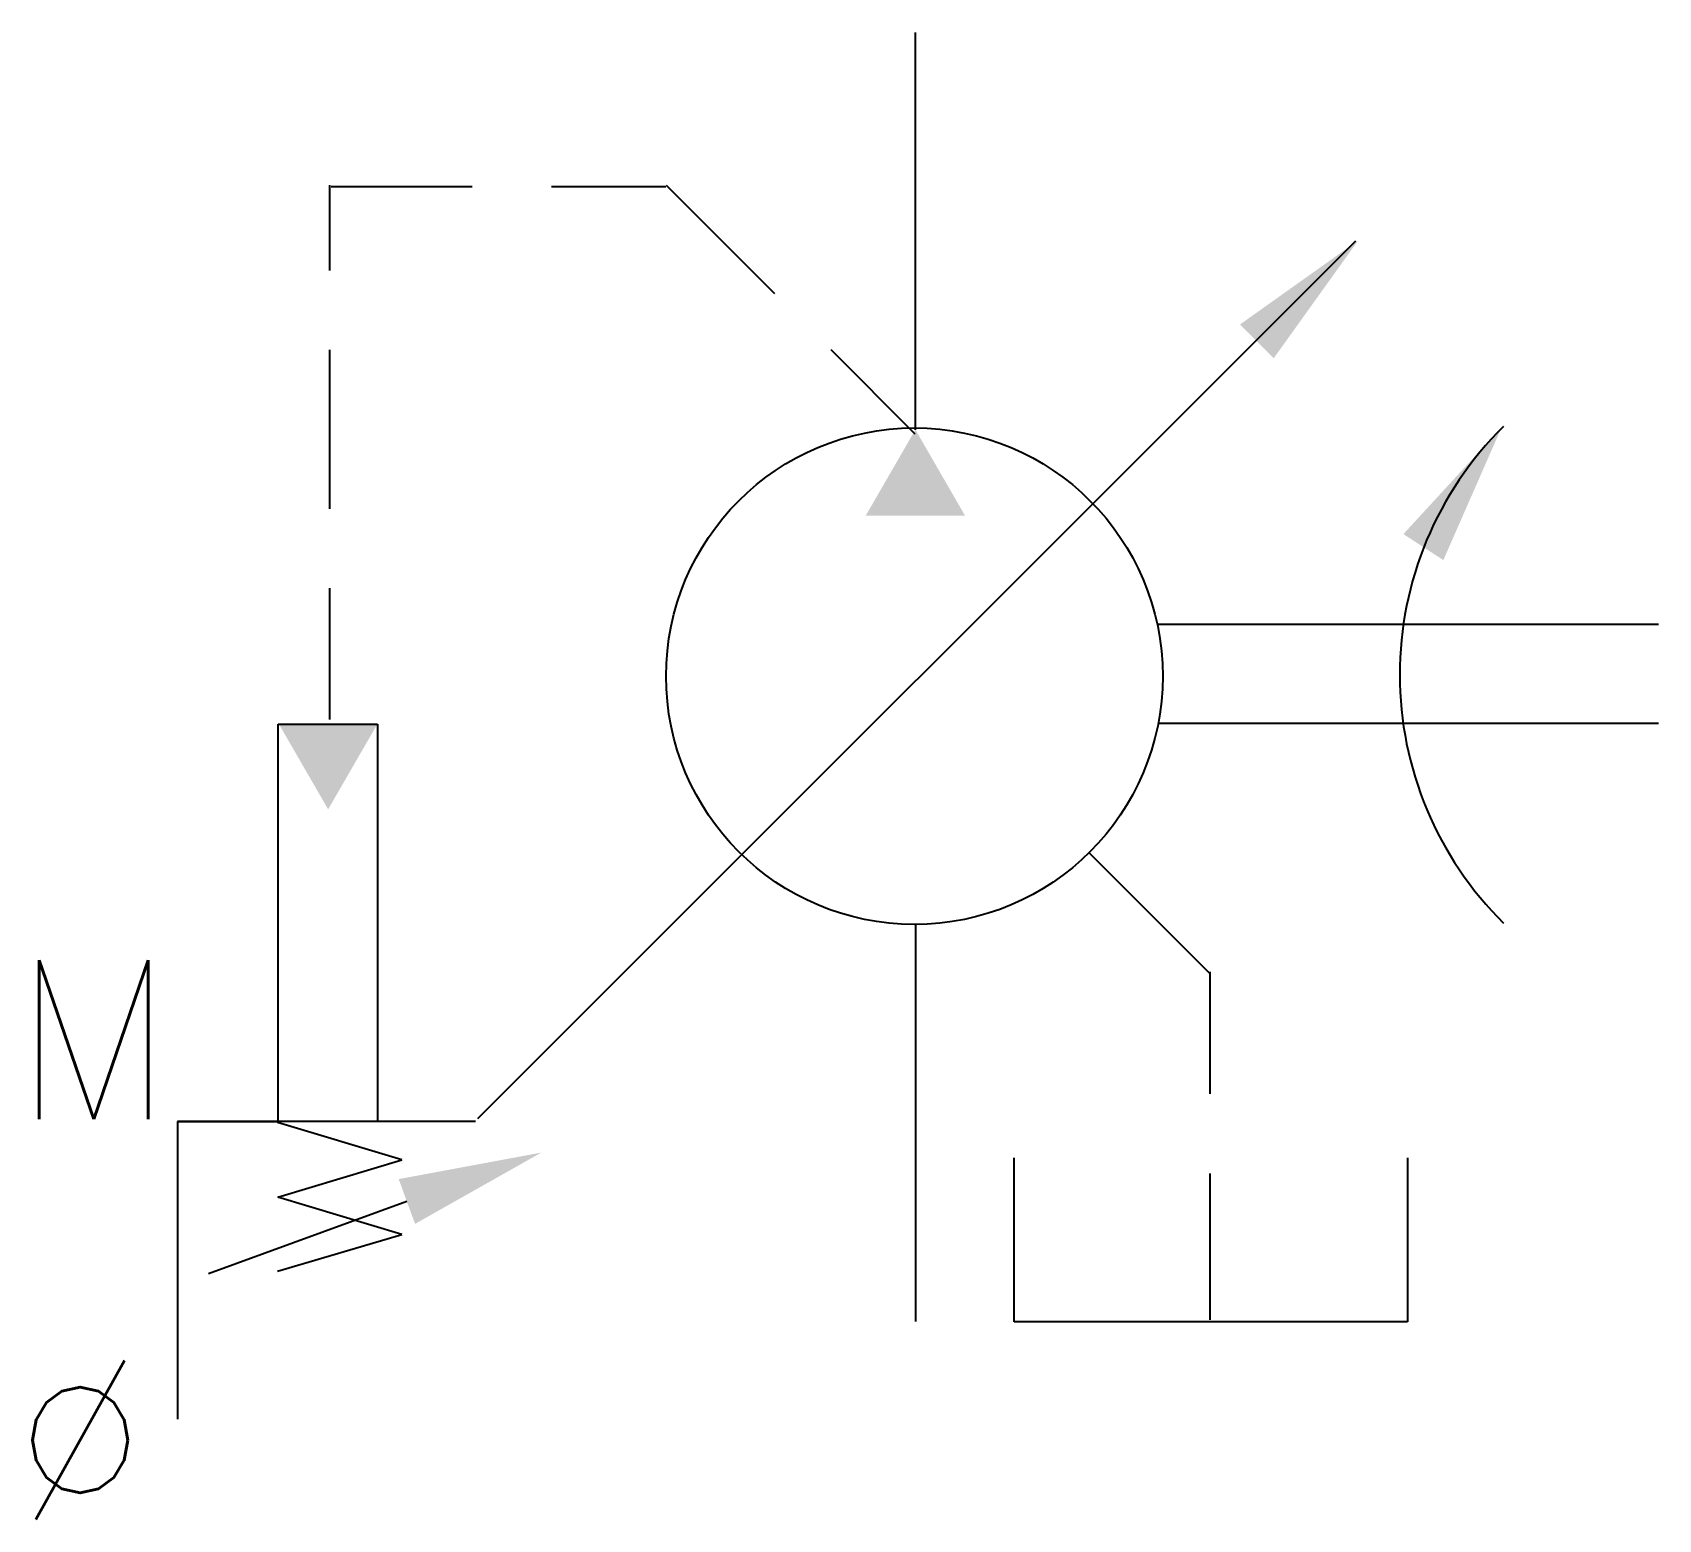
# Model space of a CAD drawing. Extents: x 83.4 to 116.1, y 15.7 to 45.6.
import ezdxf

# ---------------------------------------------------------------- set-up
doc = ezdxf.new("R2010")
doc.units = 0
doc.header["$LTSCALE"] = 5
doc.header["$MEASUREMENT"] = 0
doc.layers.add('11', color=1, linetype='CONTINUOUS')
doc.layers.add('12', color=2, linetype='CONTINUOUS')
doc.styles.add('HZ', font='txt', dxfattribs={"bigfont": 'hztxt'})

# ---------------------------------------------------------------- blocks, each defined once
blk = doc.blocks.new('5236', base_point=(344.924, 42.985))
at = {"layer": '11'}
for p, q in [((342.018, 47.871), (343.501, 42.874)), ((343.501, 42.874), (345.003, 47.856)), ((345.003, 47.856), (346.506, 42.874)), ((346.506, 42.874), (348.008, 47.871))]:
    blk.add_line(p, q, dxfattribs=at)
blk = doc.blocks.new('5171', base_point=(201.305, 88.5))
at = {"layer": '11'}
for p, q in [((201.383, 88.426), (201.383, 93.426)), ((213.383, 93.426), (213.383, 88.426)), ((213.383, 88.426), (201.383, 88.426))]:
    blk.add_line(p, q, dxfattribs=at)

msp = doc.modelspace()

# ---------------------------------------------------------------- linework, layer by layer
at = {"layer": '11'}
for p, q in [((101.17, 37.641), (101.17, 45.641)), ((110.028, 41.435), (92.351, 23.757)), ((106.039, 33.722), (116.132, 33.722)), ((88.343, 31.708), (90.343, 31.708)), ((88.343, 23.708), (88.343, 31.708)), ((90.343, 31.708), (90.343, 23.708)), ((116.132, 31.722), (106.058, 31.722)), ((101.17, 27.677), (101.17, 19.677)), ((86.313, 23.708), (86.313, 17.708)), ((92.313, 23.708), (86.313, 23.708)), ((86.343, 23.708), (88.343, 23.708)), ((90.931, 22.095), (86.935, 20.641))]:
    msp.add_line(p, q, dxfattribs=at)
msp.add_circle((101.15, 32.675), 5, dxfattribs=at)
msp.add_arc((117.953, 32.706), 7.031, 134.6929, 225.3648, dxfattribs=at)
at = {"layer": '12'}
for p, q in [((89.371, 42.567), (89.371, 40.847)), ((98.342, 40.377), (96.159, 42.559)), ((92.246, 42.532), (89.407, 42.532)), ((96.148, 42.532), (93.846, 42.532)), ((89.371, 39.247), (89.371, 36.047)), ((101.168, 37.551), (99.473, 39.246)), ((89.371, 34.447), (89.371, 31.805)), ((104.666, 29.12), (107.1, 26.685)), ((107.1, 26.718), (107.1, 24.26)), ((107.1, 22.66), (107.1, 19.713))]:
    msp.add_line(p, q, dxfattribs=at)
for points in [[(107.706, 39.76), (108.384, 39.079), (110.085, 41.452)], [(110.996, 35.538), (111.8, 35.014), (112.973, 37.688)], [(101.17, 37.641), (100.17, 35.909), (102.17, 35.909)], [(88.346, 31.726), (89.346, 29.994), (90.346, 31.726)], [(90.767, 22.546), (91.096, 21.644), (93.638, 23.08)]]:
    msp.add_solid(points, dxfattribs=at)

# ---------------------------------------------------------------- block references
at = {"layer": '11', "xscale": 0.5, "yscale": 0.5, "zscale": 0.5, "rotation": 90}
msp.add_blockref('5236', (90.771, 22.142), dxfattribs=at)
at = {"layer": '11', "xscale": 0.66, "yscale": 0.66, "zscale": 0.66}
msp.add_blockref('5171', (103.107, 19.722), dxfattribs=at)

# ---------------------------------------------------------------- texts
at = {"layer": '11', "style": 'HZ'}
for s, p in [('M', (82.982, 23.755)), ('%%c', (82.982, 15.69))]:
    msp.add_text(s, height=3.2, dxfattribs=at).set_placement(p)

doc.saveas('drawing.dxf')
